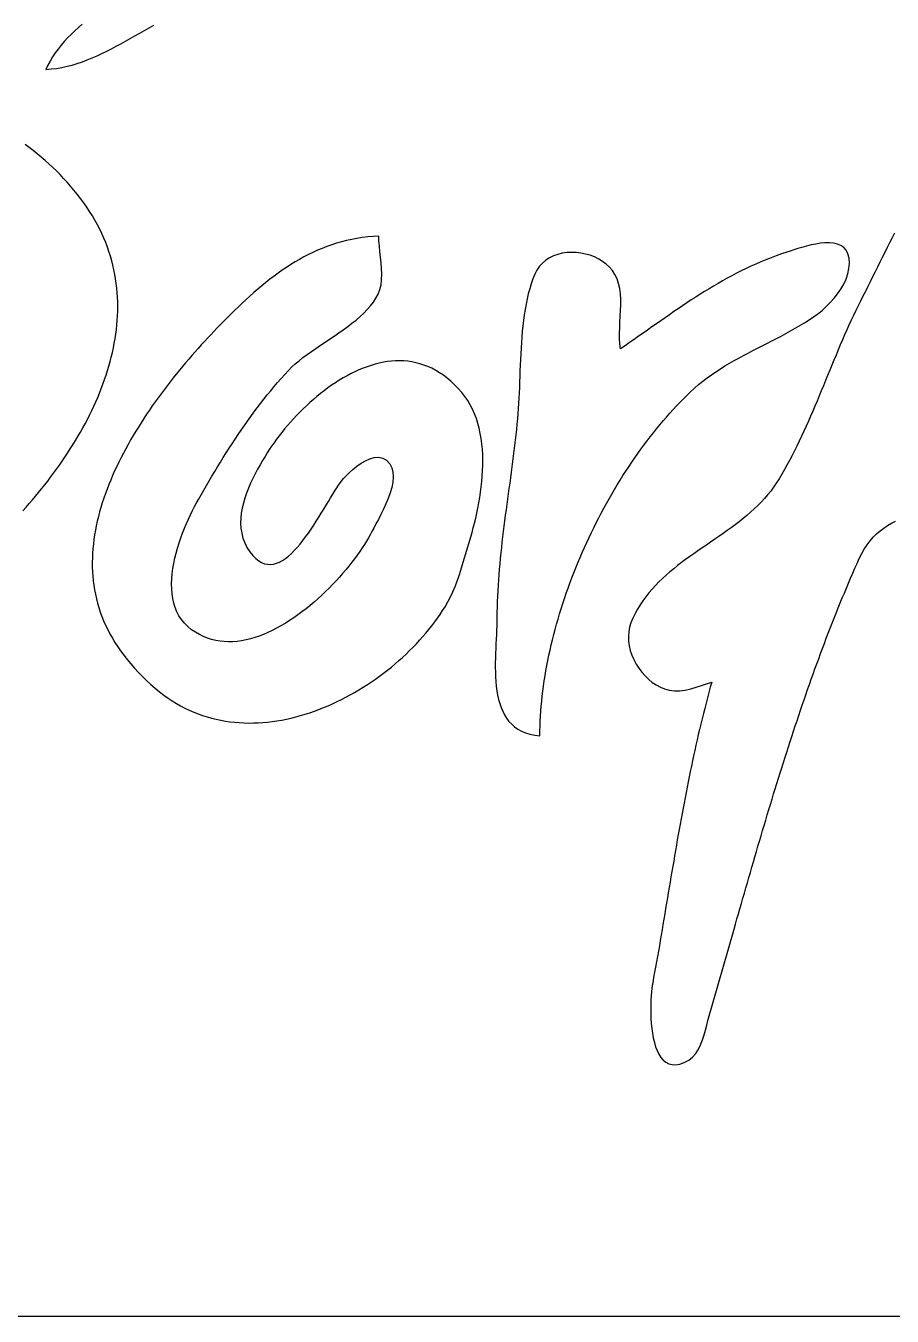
# Model space of a CAD drawing. Extents: x 0 to 818, y 0 to 502.
# Drawn here: x 174.3 to 335.6, y 0 to 240.1 of the extents above; entities that cross this region are included whole.
import ezdxf

# ---------------------------------------------------------------- set-up
doc = ezdxf.new("R2010")
doc.units = 0
doc.layers.add('C15', color=15, linetype='CONTINUOUS')
doc.layers.add('C7', color=7, linetype='CONTINUOUS')

msp = doc.modelspace()

# ---------------------------------------------------------------- linework, layer by layer
at = {"layer": 'C15'}
for points in [[(184.7996, 240.4275), (184.0826, 239.8066), (183.3889, 239.1721), (182.7197, 238.5237), (182.0761, 237.8608), (181.4595, 237.1833), (180.871, 236.4907), (180.3119, 235.7828), (179.7834, 235.0591), (179.2867, 234.3193), (178.8231, 233.5631), (178.3938, 232.7901), (178, 232), (179.0167, 232.0771), (180.0174, 232.2004), (181.0029, 232.3672), (181.9743, 232.5747), (182.9325, 232.8203), (183.8785, 233.1013), (184.8131, 233.415), (185.7373, 233.7586), (186.6521, 234.1296), (187.5585, 234.5251), (188.4573, 234.9425), (189.3495, 235.3792), (190.236, 235.8324), (191.1179, 236.2994), (191.9961, 236.7775), (192.8714, 237.2641), (193.7449, 237.7563), (194.6175, 238.2517), (195.4901, 238.7474), (196.3637, 239.2407), (197.2393, 239.729), (198.1177, 240.2096)], [(173.7306, 149.8745), (174.3269, 150.5376), (174.919, 151.2089), (175.5066, 151.8882), (176.0893, 152.5753), (176.6668, 153.27), (177.2386, 153.9723), (177.8045, 154.6818), (178.364, 155.3984), (178.9169, 156.122), (179.4627, 156.8523), (180.0011, 157.5893), (180.5317, 158.3326), (181.0541, 159.0822), (181.5681, 159.8378), (182.0732, 160.5993), (182.5691, 161.3666), (183.0553, 162.1393), (183.5317, 162.9175), (183.9977, 163.7007), (184.4531, 164.489), (184.8974, 165.2822), (185.3304, 166.0799), (185.7516, 166.8822), (186.1606, 167.6887), (186.5573, 168.4994), (186.941, 169.314), (187.3116, 170.1324), (187.6686, 170.9544), (188.0117, 171.7797), (188.3405, 172.6084), (188.6546, 173.4401), (188.9538, 174.2746), (189.2376, 175.1119), (189.5056, 175.9517), (189.7576, 176.7939), (189.9931, 177.6382), (190.2118, 178.4846), (190.4134, 179.3328), (190.5974, 180.1826), (190.7635, 181.0339), (190.9113, 181.8866), (191.0406, 182.7403), (191.1508, 183.595), (191.2417, 184.4504), (191.3129, 185.3065), (191.3641, 186.1629), (191.3948, 187.0197), (191.4047, 187.8764), (191.3935, 188.7331), (191.3608, 189.5895), (191.3062, 190.4454), (191.2293, 191.3006), (191.1299, 192.1551), (191.0075, 193.0085), (190.8618, 193.8608), (190.6925, 194.7118), (190.499, 195.5612), (190.2812, 196.4089), (190.0387, 197.2548), (189.771, 198.0986), (189.4778, 198.9401), (189.1587, 199.7793), (188.8135, 200.6159), (188.4417, 201.4497), (188.043, 202.2806), (187.6169, 203.1084), (187.1633, 203.9329), (186.6816, 204.7539), (186.1715, 205.5713), (185.6327, 206.3849), (185.0648, 207.1945), (184.4675, 208), (183.8655, 208.7735), (183.2504, 209.5319), (182.6223, 210.2752), (181.9817, 211.0036), (181.3286, 211.717), (180.6633, 212.4156), (179.9861, 213.0995), (179.2972, 213.7687), (178.5969, 214.4234), (177.8853, 215.0635), (177.1628, 215.6892), (176.4296, 216.3006), (175.6858, 216.8978), (174.9319, 217.4807), (174.1679, 218.0496)], [(240, 201), (238.9609, 200.9362), (237.9397, 200.8414), (236.9358, 200.7161), (235.9488, 200.5611), (234.9782, 200.3772), (234.0235, 200.165), (233.0841, 199.9253), (232.1596, 199.6588), (231.2495, 199.3662), (230.3533, 199.0484), (229.4705, 198.7059), (228.6005, 198.3396), (227.7429, 197.9501), (226.8972, 197.5382), (226.063, 197.1047), (225.2396, 196.6501), (224.4266, 196.1754), (223.6235, 195.6811), (222.8298, 195.168), (222.045, 194.637), (221.2686, 194.0885), (220.5002, 193.5235), (219.7391, 192.9427), (218.985, 192.3467), (218.2373, 191.7363), (217.4955, 191.1122), (216.7591, 190.4751), (216.0277, 189.8259), (215.3007, 189.1651), (214.5776, 188.4936), (213.858, 187.812), (213.1412, 187.1212), (212.427, 186.4217), (211.7146, 185.7144), (211.0038, 185), (210.4357, 184.4226), (209.864, 183.8344), (209.2889, 183.2357), (208.711, 182.6266), (208.1309, 182.0073), (207.5489, 181.3782), (206.9655, 180.7392), (206.3812, 180.0908), (205.7966, 179.4331), (205.212, 178.7663), (204.628, 178.0907), (204.045, 177.4063), (203.4636, 176.7136), (202.8841, 176.0126), (202.3072, 175.3035), (201.7332, 174.5867), (201.1626, 173.8623), (200.596, 173.1305), (200.0338, 172.3915), (199.4765, 171.6456), (198.9245, 170.893), (198.3784, 170.1338), (197.8386, 169.3683), (197.3056, 168.5967), (196.7799, 167.8192), (196.262, 167.0361), (195.7523, 166.2474), (195.2513, 165.4536), (194.7596, 164.6547), (194.2775, 163.851), (193.8056, 163.0426), (193.3444, 162.2299), (192.8943, 161.413), (192.4558, 160.5921), (192.0294, 159.7675), (191.6155, 158.9393), (191.2148, 158.1078), (190.8275, 157.2732), (190.4543, 156.4357), (190.0955, 155.5954), (189.7517, 154.7527), (189.4234, 153.9078), (189.111, 153.0608), (188.8151, 152.2119), (188.536, 151.3615), (188.2743, 150.5096), (188.0304, 149.6565), (187.8049, 148.8024), (187.5982, 147.9476), (187.4108, 147.0922), (187.2432, 146.2364), (187.0958, 145.3805), (186.9692, 144.5247), (186.8638, 143.6692), (186.7801, 142.8142), (186.7185, 141.9599), (186.6797, 141.1066), (186.6639, 140.2544), (186.6718, 139.4035), (186.7038, 138.5542), (186.7603, 137.7067), (186.842, 136.8613), (186.9491, 136.018), (187.0823, 135.1771), (187.242, 134.3389), (187.4287, 133.5035), (187.6428, 132.6712), (187.8849, 131.8422), (188.1554, 131.0166), (188.4547, 130.1948), (188.7835, 129.3768), (189.1422, 128.563), (189.5312, 127.7536), (189.951, 126.9487), (190.4021, 126.1485), (190.885, 125.3534), (191.4002, 124.5634), (191.9481, 123.7789), (192.5293, 123), (193.1805, 122.1757), (193.8552, 121.364), (194.5525, 120.5667), (195.2716, 119.7859), (196.0118, 119.0236), (196.7721, 118.2816), (197.5519, 117.562), (198.3503, 116.8667), (199.1666, 116.1977), (200, 115.5571)], [(200, 115.557), (200.7653, 115.0082), (201.5403, 114.4926), (202.3247, 114.0098), (203.1179, 113.5592), (203.9196, 113.1405), (204.7292, 112.7532), (205.5464, 112.3969), (206.3707, 112.0712), (207.2017, 111.7756), (208.039, 111.5097), (208.882, 111.273), (209.7304, 111.0651), (210.5837, 110.8857), (211.4416, 110.7341), (212.3035, 110.6101), (213.169, 110.5132), (214.0377, 110.4429), (214.9092, 110.3988), (215.7829, 110.3805), (216.6586, 110.3875), (217.5357, 110.4194), (218.4137, 110.4758), (219.2924, 110.5562), (220.1712, 110.6602), (221.0496, 110.7874), (221.9274, 110.9373), (222.8039, 111.1096), (223.6788, 111.3036), (224.5517, 111.5191), (225.4221, 111.7556), (226.2896, 112.0126), (227.1536, 112.2898), (228.0139, 112.5866), (228.87, 112.9027), (229.7214, 113.2376), (230.5676, 113.5909), (231.4084, 113.9622), (232.2431, 114.3509), (233.0714, 114.7568), (233.8929, 115.1792), (234.707, 115.6179), (235.5134, 116.0724), (236.3117, 116.5421), (237.1014, 117.0268), (237.882, 117.526), (238.6531, 118.0392), (239.4143, 118.566), (240.1652, 119.1059), (240.9053, 119.6586), (241.6342, 120.2236), (242.3513, 120.8004), (243.0564, 121.3887), (243.749, 121.988), (244.4286, 122.5978), (245.0948, 123.2177), (245.7471, 123.8473), (246.3852, 124.4862), (247.0085, 125.1339), (247.6167, 125.7899), (248.2093, 126.454), (248.7859, 127.1255), (249.346, 127.8041), (249.8892, 128.4893), (250.415, 129.1808), (250.9231, 129.878), (251.413, 130.5806), (251.8842, 131.288), (252.3364, 132), (252.865, 132.906), (253.3517, 133.8427), (253.8004, 134.806), (254.2154, 135.7918), (254.6008, 136.7961), (254.9608, 137.8146), (255.2995, 138.8433), (255.6209, 139.8781), (255.9294, 140.9149), (256.2289, 141.9496), (256.5237, 142.9781), (256.8179, 143.9962), (257.1157, 145), (257.3619, 145.8372), (257.602, 146.7015), (257.8341, 147.5906), (258.0566, 148.502), (258.2677, 149.4336), (258.4657, 150.383), (258.6489, 151.348), (258.8156, 152.3263), (258.9641, 153.3157), (259.0926, 154.3137), (259.1995, 155.3181), (259.283, 156.3267), (259.3415, 157.3372), (259.3731, 158.3472), (259.3762, 159.3545), (259.3492, 160.3568), (259.2901, 161.3518), (259.1974, 162.3373), (259.0694, 163.3109), (258.9043, 164.2703), (258.7003, 165.2133), (258.4559, 166.1377), (258.1693, 167.041), (257.8387, 167.921), (257.4625, 168.7754), (257.0389, 169.602), (256.5662, 170.3985), (256.0427, 171.1625), (255.4668, 171.8919), (254.8013, 172.642), (254.1256, 173.3357), (253.44, 173.9741), (252.7453, 174.5584), (252.042, 175.0897), (251.3306, 175.5693), (250.6119, 175.9983), (249.8862, 176.3779), (249.1543, 176.7092), (248.4168, 176.9934), (247.6741, 177.2317), (246.9269, 177.4252), (246.1759, 177.5751), (245.4214, 177.6827), (244.6642, 177.749), (243.9049, 177.7752), (243.1439, 177.7625), (242.382, 177.712), (241.6196, 177.625), (240.8574, 177.5026), (240.0959, 177.3459), (239.3358, 177.1562), (238.5776, 176.9346), (237.8219, 176.6823), (237.0693, 176.4004), (236.3204, 176.0901), (235.5757, 175.7526), (234.8358, 175.3891), (234.1014, 175.0007), (233.373, 174.5886), (232.6512, 174.1539), (231.9366, 173.6979), (231.2298, 173.2217), (230.5312, 172.7264), (229.8417, 172.2133), (229.1616, 171.6834), (228.4917, 171.1381), (227.8324, 170.5784), (227.1844, 170.0055), (226.5482, 169.4206), (225.9245, 168.8248), (225.3139, 168.2194), (224.7168, 167.6055), (224.1339, 166.9842), (223.5658, 166.3567), (223.0131, 165.7243), (222.4763, 165.088), (221.9561, 164.449), (221.4529, 163.8086), (220.9675, 163.1678), (220.5003, 162.5279), (220.052, 161.8899), (219.6232, 161.2552), (219.2144, 160.6248), (218.8263, 160), (218.37, 159.2394), (217.9084, 158.4461), (217.4477, 157.6231), (216.9944, 156.7738), (216.5551, 155.9013), (216.136, 155.0089), (215.7437, 154.0997), (215.3845, 153.1771), (215.0651, 152.2443), (214.7916, 151.3044), (214.5708, 150.3607), (214.4088, 149.4165), (214.3123, 148.4749), (214.2877, 147.5392), (214.3413, 146.6126), (214.4796, 145.6983), (214.7091, 144.7996), (215.0363, 143.9196), (215.4675, 143.0617), (216.0092, 142.2291), (216.55, 141.5558), (217.0953, 141.0046), (217.6442, 140.57), (218.1961, 140.2466), (218.7503, 140.0289), (219.3062, 139.9115), (219.8631, 139.8888), (220.4204, 139.9554), (220.9774, 140.1058), (221.5333, 140.3347), (222.0876, 140.6364), (222.6396, 141.0056), (223.1887, 141.4368), (223.734, 141.9245), (224.2751, 142.4633), (224.8112, 143.0477), (225.3417, 143.6722), (225.8658, 144.3313), (226.383, 145.0197), (226.8925, 145.7318), (227.3938, 146.4622), (227.8861, 147.2054), (228.3687, 147.9559), (228.8411, 148.7083), (229.3025, 149.4571), (229.7523, 150.1969), (230.1898, 150.9222), (230.6143, 151.6275), (231.0252, 152.3073), (231.4218, 152.9563), (231.8035, 153.5688), (232.1696, 154.1396), (232.5194, 154.663), (232.8522, 155.1337), (233.1675, 155.5462), (233.4645, 155.895), (233.9465, 156.403), (234.5298, 156.9724), (235.1969, 157.5691), (235.9302, 158.1593), (236.7121, 158.7091), (237.5249, 159.1845), (238.3512, 159.5517), (239.1732, 159.7767), (239.9735, 159.8256), (240.7344, 159.6646), (241.4384, 159.2597), (242.0679, 158.5771), (242.4444, 157.8586), (242.6482, 157.048), (242.6987, 156.1613), (242.6155, 155.2146), (242.418, 154.2242), (242.1259, 153.2061), (241.7587, 152.1764), (241.3359, 151.1513), (240.877, 150.1469), (240.4016, 149.1793), (239.9293, 148.2647), (239.4796, 147.4192), (239.0719, 146.6589), (238.726, 146), (238.4205, 145.4231), (238.085, 144.8275), (237.7204, 144.2148), (237.3275, 143.5868), (236.9074, 142.9452), (236.4609, 142.2918), (235.9889, 141.6283), (235.4923, 140.9565), (234.972, 140.278), (234.429, 139.5948), (233.8641, 138.9084), (233.2782, 138.2206), (232.6723, 137.5332), (232.0473, 136.848), (231.404, 136.1666), (230.7433, 135.4908), (230.0662, 134.8223), (229.3736, 134.163), (228.6664, 133.5145), (227.9455, 132.8785), (227.2117, 132.2569), (226.4661, 131.6513), (225.7095, 131.0636), (224.9427, 130.4954), (224.1668, 129.9485), (223.3826, 129.4246), (222.591, 128.9255), (221.793, 128.4529), (220.9894, 128.0086), (220.1811, 127.5943), (219.3691, 127.2117), (218.5543, 126.8627), (217.7375, 126.5488), (216.9196, 126.272), (216.1017, 126.0339), (215.2845, 125.8362), (214.469, 125.6808), (213.6561, 125.5693), (212.8467, 125.5035), (212.0417, 125.4851), (211.242, 125.5159), (210.4485, 125.5977), (209.6622, 125.7321), (208.8838, 125.9209), (208.1144, 126.1659), (207.3548, 126.4687), (206.606, 126.8312), (205.8688, 127.2551), (205.1442, 127.7422), (204.4329, 128.3148), (203.807, 128.9386), (203.2629, 129.6099), (202.7971, 130.325), (202.4062, 131.0806), (202.0867, 131.8728), (201.8351, 132.6983), (201.6479, 133.5533), (201.5217, 134.4344), (201.4529, 135.3379), (201.438, 136.2602), (201.4737, 137.1978), (201.5563, 138.147), (201.6825, 139.1044), (201.8487, 140.0662), (202.0514, 141.029), (202.2872, 141.9892), (202.5526, 142.9431), (202.8441, 143.8872), (203.1582, 144.8179), (203.4914, 145.7316), (203.8403, 146.6247), (204.2014, 147.4937), (204.5711, 148.335), (204.9461, 149.1449), (205.3227, 149.92), (205.6976, 150.6566), (206.0672, 151.3511), (206.4282, 152), (206.9197, 152.8607), (207.4167, 153.7235), (207.9192, 154.5876), (208.4272, 155.4527), (208.9408, 156.3183), (209.4602, 157.1838), (209.9854, 158.0489), (210.5164, 158.9129), (211.0534, 159.7754), (211.5965, 160.636), (212.1457, 161.4941), (212.7011, 162.3492), (213.2628, 163.2009), (213.8309, 164.0486), (214.4054, 164.8919), (214.9865, 165.7304), (215.5742, 166.5634), (216.1686, 167.3905), (216.7698, 168.2112), (217.3779, 169.0251), (217.993, 169.8317), (218.615, 170.6303), (219.2442, 171.4207), (219.8806, 172.2022), (220.5243, 172.9745), (221.1754, 173.7369), (221.8339, 174.4891), (222.4999, 175.2304), (223.1736, 175.9606), (223.7855, 176.5796), (224.447, 177.1864), (225.1524, 177.7827), (225.8961, 178.3702), (226.6726, 178.9507), (227.4763, 179.5259), (228.3015, 180.0975), (229.1428, 180.6673), (229.9945, 181.237), (230.851, 181.8085), (231.7067, 182.3834), (232.5561, 182.9634), (233.3935, 183.5504), (234.2135, 184.146), (235.0103, 184.752), (235.7784, 185.3702), (236.5123, 186.0023), (237.2063, 186.65), (237.8548, 187.3151), (238.4523, 187.9994), (238.9931, 188.7045), (239.4718, 189.4322), (239.8827, 190.1844), (240.2105, 191.0257), (240.4208, 191.9388), (240.5314, 192.9091), (240.5607, 193.9222), (240.5264, 194.9636), (240.4468, 196.019), (240.3399, 197.0739), (240.2237, 198.1139), (240.1162, 199.1245), (240.0356, 200.0913), (240, 201)], [(285, 180), (284.8862, 180.9305), (284.8349, 181.9038), (284.8319, 182.9115), (284.8632, 183.9452), (284.9147, 184.9965), (284.9724, 186.057), (285.0223, 187.1183), (285.0502, 188.1721), (285.0422, 189.21), (284.9842, 190.2235), (284.8622, 191.2043), (284.6621, 192.144), (284.3698, 193.0341), (283.9714, 193.8665), (283.5153, 194.5591), (282.9761, 195.1918), (282.3629, 195.7632), (281.6848, 196.2716), (280.9508, 196.7158), (280.1702, 197.0942), (279.3518, 197.4054), (278.5049, 197.6479), (277.6386, 197.8203), (276.7619, 197.9212), (275.8838, 197.949), (275.0136, 197.9023), (274.1603, 197.7797), (273.3329, 197.5797), (272.5406, 197.3009), (271.7925, 196.9418), (271.0976, 196.501), (270.4651, 195.977), (269.904, 195.3683), (269.4234, 194.6735), (269.0324, 193.8912), (268.6898, 193.0144), (268.3788, 192.1143), (268.0977, 191.1926), (267.8448, 190.251), (267.6183, 189.2911), (267.4164, 188.3148), (267.2376, 187.3236), (267.08, 186.3192), (266.9419, 185.3035), (266.8216, 184.278), (266.7174, 183.2445), (266.6276, 182.2046), (266.5504, 181.1601), (266.4841, 180.1127), (266.4269, 179.064), (266.3773, 178.0157), (266.3333, 176.9696), (266.2934, 175.9273), (266.2558, 174.8906), (266.2187, 173.8611), (266.1805, 172.8406), (266.1393, 171.8307), (266.0936, 170.8331), (266.0416, 169.8495), (265.9814, 168.8817), (265.9115, 167.9313), (265.8302, 167), (265.7323, 166.0039), (265.6286, 165.0076), (265.5196, 164.0108), (265.4057, 163.0138), (265.2874, 162.0164), (265.1652, 161.0188), (265.0396, 160.0208), (264.911, 159.0225), (264.7799, 158.024), (264.6467, 157.0252), (264.512, 156.0261), (264.3762, 155.0269), (264.2397, 154.0273), (264.1031, 153.0276), (263.9669, 152.0277), (263.8314, 151.0275), (263.6971, 150.0272), (263.5646, 149.0267), (263.4343, 148.0261), (263.3067, 147.0253), (263.1821, 146.0243), (263.0612, 145.0233), (262.9444, 144.0221), (262.8321, 143.0208), (262.7249, 142.0195), (262.6231, 141.018), (262.5273, 140.0165), (262.438, 139.0149), (262.3555, 138.0133), (262.2804, 137.0116), (262.2131, 136.0099), (262.1542, 135.0082), (262.104, 134.0065), (262.0631, 133.0048), (262.032, 132.0032), (262.011, 131.0015), (262.0007, 130), (261.99, 129.2521), (261.9672, 128.4751), (261.9351, 127.672), (261.8965, 126.8464), (261.8545, 126.0014), (261.8118, 125.1405), (261.7714, 124.2668), (261.7362, 123.3838), (261.7092, 122.4947), (261.6931, 121.6029), (261.6909, 120.7117), (261.7056, 119.8243), (261.74, 118.9442), (261.797, 118.0745), (261.8795, 117.2188), (261.9904, 116.3801), (262.1326, 115.562), (262.3091, 114.7676), (262.5228, 114.0003), (262.7764, 113.2634), (263.073, 112.5603), (263.4155, 111.8942), (263.8066, 111.2684), (264.2495, 110.6864), (264.7469, 110.1513), (265.3017, 109.6665), (265.9169, 109.2354), (266.5954, 108.8612), (267.34, 108.5472), (268.1537, 108.2968), (269.0394, 108.1133), (270, 108), (270.0074, 108.9054), (270.0284, 109.8161), (270.0629, 110.7318), (270.1107, 111.6524), (270.1717, 112.5775), (270.2457, 113.5068), (270.3327, 114.4402), (270.4324, 115.3773), (270.5449, 116.318), (270.6698, 117.2618), (270.8071, 118.2087), (270.9568, 119.1583), (271.1185, 120.1103), (271.2922, 121.0646), (271.4778, 122.0208), (271.6751, 122.9787), (271.8841, 123.938), (272.1044, 124.8985), (272.3362, 125.8599), (272.5791, 126.8219), (272.8331, 127.7844), (273.098, 128.7469), (273.3737, 129.7094), (273.6601, 130.6715), (273.957, 131.6329), (274.2644, 132.5935), (274.582, 133.5529), (274.9097, 134.5108), (275.2475, 135.4671), (275.5951, 136.4215), (275.9525, 137.3737), (276.3194, 138.3234), (276.6959, 139.2704), (277.0817, 140.2144), (277.4767, 141.1552), (277.8808, 142.0926), (278.2938, 143.0262), (278.7156, 143.9557), (279.1461, 144.8811), (279.5852, 145.8019), (280.0327, 146.7179), (280.4884, 147.6289), (280.9524, 148.5346), (281.4243, 149.4347), (281.9041, 150.329), (282.3916, 151.2173), (282.8868, 152.0992), (283.3895, 152.9745), (283.8995, 153.843), (284.4167, 154.7044), (284.941, 155.5584), (285.4723, 156.4048), (286.0104, 157.2433), (286.5552, 158.0737), (287.1065, 158.8956), (287.6643, 159.709), (288.2284, 160.5133), (288.7986, 161.3086), (289.3748, 162.0943), (289.957, 162.8704), (290.5449, 163.6366), (291.1384, 164.3925), (291.7374, 165.1379), (292.3418, 165.8727), (292.9514, 166.5964), (293.5661, 167.3089), (294.1858, 168.0099), (294.8103, 168.6991), (295.4395, 169.3763), (296.0733, 170.0412), (296.7115, 170.6936), (297.354, 171.3332), (298.0007, 171.9598), (298.7634, 172.6649), (299.5401, 173.3378), (300.3298, 173.9805), (301.1317, 174.5953), (301.9449, 175.1843), (302.7686, 175.7497), (303.6019, 176.2935), (304.4439, 176.818), (305.2938, 177.3252), (306.1508, 177.8174), (307.0139, 178.2968), (307.8823, 178.7653), (308.7551, 179.2253), (309.6316, 179.6788), (310.5107, 180.128), (311.3917, 180.5751), (312.2737, 181.0221), (313.1559, 181.4713), (314.0373, 181.9248), (314.9172, 182.3848), (315.7946, 182.8534), (316.6687, 183.3327), (317.5387, 183.8249), (318.4036, 184.3322), (319.2627, 184.8567), (320.115, 185.4006), (320.9598, 185.966), (321.7425, 186.5333), (322.5281, 187.1658), (323.3034, 187.8582), (324.055, 188.6054), (324.7698, 189.4023), (325.4344, 190.2438), (326.0356, 191.1248), (326.5602, 192.04), (326.995, 192.9844), (327.3265, 193.9528), (327.5417, 194.9401), (327.6273, 195.9413), (327.567, 196.8982), (327.3622, 197.6933), (327.0268, 198.3382), (326.5751, 198.8449), (326.0214, 199.225), (325.3798, 199.4902), (324.6646, 199.6525), (323.8899, 199.7234), (323.07, 199.7148), (322.2191, 199.6384), (321.3513, 199.506), (320.481, 199.3294), (319.6223, 199.1203), (318.7893, 198.8905), (317.9964, 198.6517), (317.2578, 198.4157), (316.5875, 198.1943), (316, 197.9992), (314.9996, 197.6608), (314.015, 197.309), (313.0453, 196.9442), (312.09, 196.5666), (311.1482, 196.1768), (310.2195, 195.775), (309.303, 195.3616), (308.398, 194.9371), (307.504, 194.5017), (306.6202, 194.0558), (305.746, 193.5998), (304.8806, 193.1341), (304.0234, 192.6591), (303.1737, 192.175), (302.3309, 191.6823), (301.4941, 191.1814), (300.6628, 190.6726), (299.8364, 190.1563), (299.0139, 189.6329), (298.195, 189.1026), (297.3787, 188.566), (296.5645, 188.0234), (295.7517, 187.4751), (294.9395, 186.9215), (294.1274, 186.3629), (293.3146, 185.7998), (292.5005, 185.2326), (291.6843, 184.6615), (290.8654, 184.087), (290.0431, 183.5094), (289.2167, 182.9291), (288.3856, 182.3464), (287.5491, 181.7618), (286.7064, 181.1757), (285.8569, 180.5882), (285, 180)], [(336.0293, 201.55), (335.5705, 200.6451), (335.1131, 199.7399), (334.657, 198.8346), (334.2021, 197.9292), (333.7483, 197.0239), (333.2955, 196.1188), (332.8436, 195.214), (332.3925, 194.3096), (331.942, 193.4058), (331.4921, 192.5026), (331.0426, 191.6001), (330.5934, 190.6985), (330.1445, 189.7978), (329.6957, 188.8983), (329.2469, 188), (328.8127, 187.1199), (328.3851, 186.2305), (327.9634, 185.3322), (327.5472, 184.4258), (327.1359, 183.5118), (326.729, 182.5911), (326.326, 181.6641), (325.9264, 180.7316), (325.5297, 179.7942), (325.1353, 178.8525), (324.7427, 177.9073), (324.3514, 176.9591), (323.9609, 176.0086), (323.5706, 175.0565), (323.1802, 174.1035), (322.7889, 173.15), (322.3964, 172.1969), (322.002, 171.2448), (321.6054, 170.2943), (321.2059, 169.346), (320.803, 168.4007), (320.3963, 167.459), (319.9852, 166.5214), (319.5692, 165.5888), (319.1477, 164.6617), (318.7203, 163.7407), (318.2864, 162.8266), (317.8456, 161.92), (317.3972, 161.0215), (316.9409, 160.1318), (316.476, 159.2515), (316.002, 158.3814), (315.5185, 157.5219), (315.0249, 156.6739), (314.5207, 155.8379), (314.0054, 155.0146), (313.5018, 154.2621), (312.9686, 153.5338), (312.4074, 152.8285), (311.8198, 152.1445), (311.2076, 151.4806), (310.5725, 150.8352), (309.916, 150.2071), (309.24, 149.5947), (308.5461, 148.9968), (307.8359, 148.4117), (307.1112, 147.8383), (306.3736, 147.2749), (305.6249, 146.7203), (304.8666, 146.173), (304.1006, 145.6316), (303.3284, 145.0946), (302.5518, 144.5608), (301.7724, 144.0286), (300.9919, 143.4967), (300.212, 142.9636), (299.4344, 142.4279), (298.6608, 141.8883), (297.8928, 141.3432), (297.1321, 140.7914), (296.3805, 140.2313), (295.6396, 139.6616), (294.911, 139.0808), (294.1965, 138.4876), (293.4978, 137.8805), (292.8164, 137.2582), (292.1542, 136.6191), (291.5128, 135.962), (290.8939, 135.2853), (290.2991, 134.5877), (289.7302, 133.8678), (289.1888, 133.1241), (288.6766, 132.3552), (288.1953, 131.5598), (287.7466, 130.7364), (287.3322, 129.8836), (286.9537, 129), (286.6892, 128.1875), (286.5297, 127.3478), (286.47, 126.4885), (286.5049, 125.6174), (286.6293, 124.7422), (286.838, 123.8705), (287.1259, 123.01), (287.4877, 122.1684), (287.9184, 121.3535), (288.4127, 120.5729), (288.9655, 119.8344), (289.5717, 119.1455), (290.226, 118.5141), (290.9233, 117.9478), (291.6584, 117.4542), (292.4262, 117.0412), (293.2216, 116.7164), (294.0393, 116.4876), (295.0486, 116.3544), (296.062, 116.3699), (297.0754, 116.5058), (298.0846, 116.7338), (299.0858, 117.0255), (300.0747, 117.3526), (301.0475, 117.6869), (302, 118)], [(329.4675, 140.9853), (329.9139, 141.8991), (330.399, 142.7476), (330.9212, 143.5338), (331.4785, 144.2608), (332.0692, 144.9318), (332.6916, 145.5499), (333.3437, 146.1183), (334.024, 146.64), (334.7304, 147.1181), (335.4613, 147.5558), (336.2149, 147.9563)], [(302, 118), (301.7268, 117.0204), (301.4589, 116.0411), (301.1964, 115.0618), (300.9389, 114.0827), (300.6864, 113.1038), (300.4387, 112.1249), (300.1957, 111.1461), (299.9573, 110.1674), (299.7233, 109.1888), (299.4936, 108.2102), (299.268, 107.2317), (299.0464, 106.2531), (298.8287, 105.2746), (298.6147, 104.296), (298.4044, 103.3174), (298.1975, 102.3388), (297.9939, 101.3601), (297.7935, 100.3814), (297.5961, 99.4025), (297.4017, 98.4236), (297.21, 97.4446), (297.0209, 96.4654), (296.8344, 95.4861), (296.6502, 94.5066), (296.4683, 93.5269), (296.2884, 92.5471), (296.1105, 91.5671), (295.9344, 90.5868), (295.76, 89.6063), (295.5871, 88.6256), (295.4157, 87.6446), (295.2454, 86.6633), (295.0764, 85.6818), (294.9083, 84.6999), (294.741, 83.7177), (294.5745, 82.7352), (294.4086, 81.7524), (294.2431, 80.7692), (294.0779, 79.7856), (293.9129, 78.8016), (293.7479, 77.8172), (293.5828, 76.8324), (293.4175, 75.8471), (293.2518, 74.8614), (293.0855, 73.8753), (292.9187, 72.8887), (292.751, 71.9015), (292.5824, 70.9139), (292.4127, 69.9257), (292.2419, 68.937), (292.0697, 67.9478), (291.896, 66.958), (291.7207, 65.9676), (291.5437, 64.9766), (291.3647, 63.985), (291.1838, 62.9928), (291.0007, 62), (290.9257, 61.5422), (290.8538, 60.99), (290.788, 60.3541), (290.7311, 59.6455), (290.6862, 58.8748), (290.6562, 58.0532), (290.6442, 57.1912), (290.6531, 56.2999), (290.6858, 55.3901), (290.7454, 54.4727), (290.8347, 53.5585), (290.9569, 52.6583), (291.1148, 51.783), (291.3115, 50.9435), (291.5499, 50.1507), (291.8329, 49.4153), (292.1636, 48.7483), (292.545, 48.1605), (292.9799, 47.6628), (293.4715, 47.266), (294.0225, 46.981), (294.6361, 46.8186), (295.3152, 46.7897), (296.0628, 46.9052), (296.8819, 47.1759), (297.7193, 47.6231), (298.4265, 48.2036), (299.0191, 48.8953), (299.5129, 49.6762), (299.9237, 50.5241), (300.2672, 51.4172), (300.5593, 52.3333), (300.8158, 53.2505), (301.0523, 54.1467), (301.2847, 55), (306.1412, 72), (306.4149, 72.9557), (306.6891, 73.9129), (306.9639, 74.8717), (307.2393, 75.8318), (307.5153, 76.7933), (307.7919, 77.7561), (308.0693, 78.7201), (308.3474, 79.6853), (308.6263, 80.6516), (308.906, 81.6189), (309.1865, 82.5872), (309.468, 83.5564), (309.7504, 84.5264), (310.0338, 85.4973), (310.3181, 86.4688), (310.6036, 87.441), (310.8901, 88.4138), (311.1778, 89.3872), (311.4666, 90.361), (311.7566, 91.3352), (312.0479, 92.3097), (312.3405, 93.2845), (312.6344, 94.2596), (312.9296, 95.2348), (313.2263, 96.2101), (313.5244, 97.1854), (313.824, 98.1607), (314.1251, 99.1358), (314.4278, 100.1108), (314.732, 101.0856), (315.0379, 102.0601), (315.3455, 103.0343), (315.6548, 104.008), (315.9658, 104.9812), (316.2786, 105.9539), (316.5933, 106.926), (316.9098, 107.8975), (317.2282, 108.8681), (317.5486, 109.838), (317.871, 110.8071), (318.1954, 111.7752), (318.5218, 112.7423), (318.8504, 113.7084), (319.1811, 114.6734), (319.514, 115.6372), (319.8491, 116.5998), (320.1864, 117.561), (320.5261, 118.5209), (320.868, 119.4794), (321.2124, 120.4364), (321.5592, 121.3918), (321.9084, 122.3457), (322.2601, 123.2978), (322.6143, 124.2482), (322.9712, 125.1968), (323.3306, 126.1435), (323.6926, 127.0883), (324.0574, 128.0311), (324.4249, 128.9718), (324.7951, 129.9104), (325.1681, 130.8468), (325.544, 131.781), (325.9228, 132.7129), (326.3044, 133.6424), (326.6891, 134.5694), (327.0767, 135.494), (327.4674, 136.416), (327.8611, 137.3353), (328.2579, 138.252), (328.6579, 139.1659), (329.0611, 140.077), (329.4676, 140.9853)]]:
    msp.add_lwpolyline(points, dxfattribs=at)
at = {"layer": 'C7'}
msp.add_lwpolyline([(0, 502), (0, 0), (818, 0), (818, 502), (0, 502)], dxfattribs=at)

doc.saveas('drawing.dxf')
